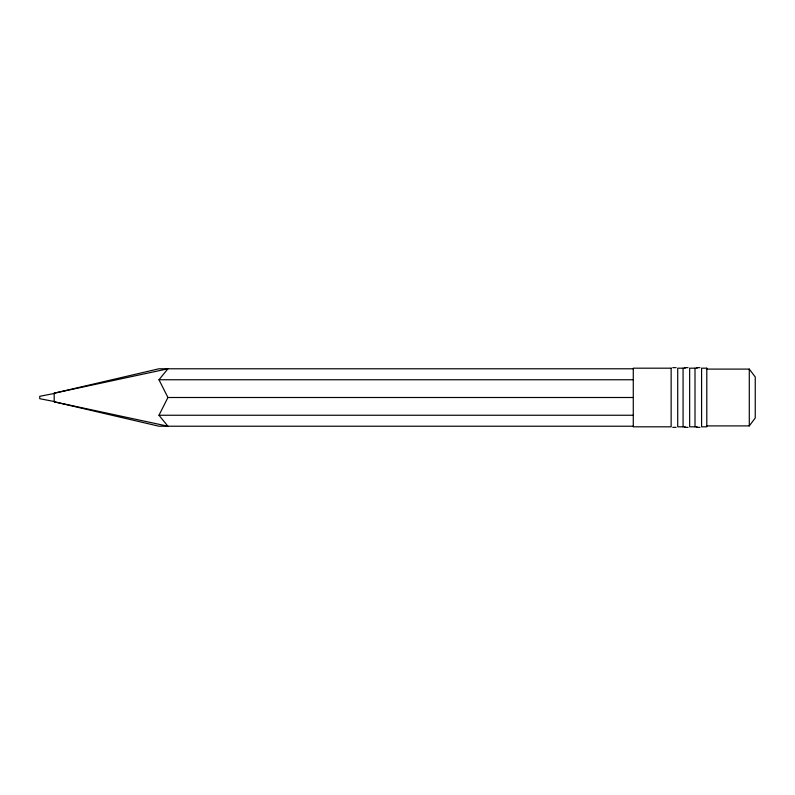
<?xml version="1.0" encoding="UTF-8"?>
<svg xmlns="http://www.w3.org/2000/svg" width="795" height="795" viewBox="0 0 795 795"><rect width="100%" height="100%" fill="white"/><g stroke="black" fill="none" stroke-linecap="round" stroke-linejoin="round"><path stroke-width="1.19" d="M54.189 401.803L167.934 426.219L158.98 415.248L167.934 397.5L158.98 379.752L167.934 368.781L54.189 393.197L54.189 401.803L158.98 426.219L633.218 426.219M706.795 425.901L749.288 425.901L755.25 417.991L755.25 377.009L749.288 369.099L706.795 369.099M54.189 393.197L158.98 368.781L633.218 368.781M54.189 393.485L39.75 396.298L39.75 398.702L54.189 401.515M672.739 367.648L676.108 367.648M684.674 367.648L688.043 367.648M696.609 367.648L699.978 367.648M676.108 427.352L672.739 427.352M688.043 427.352L684.674 427.352M699.978 427.352L696.609 427.352M685.26 368.184L677.718 368.184L677.718 426.816L685.26 426.816M697.195 368.184L689.653 368.184L689.653 426.816L697.195 426.816M158.98 379.752L633.218 379.752M167.934 397.5L633.218 397.5M158.98 415.248L633.218 415.248M749.288 369.099L749.288 425.901M695.009 368.184L695.009 426.816M683.074 368.184L683.074 426.816M671.139 368.184L633.277 368.184L633.277 426.816L671.139 426.816L671.139 368.184M706.795 368.184L701.587 368.184L701.587 426.816L706.795 426.816L706.795 368.184"/></g></svg>
